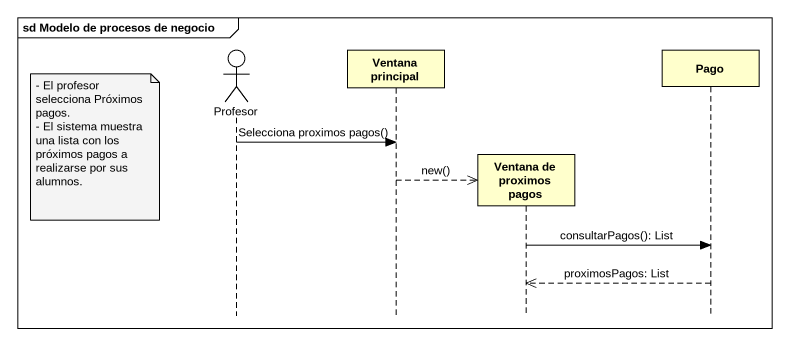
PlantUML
@startuml
mainframe sd Modelo de procesos de negocio
hide footbox
actor Profesor
participant "Ventana principal" as Ventana_principal
participant "Ventana de proximos pagos" as Ventana_de_proximos_pagos
participant Pago

Profesor -> Ventana_principal : Selecciona proximos pagos()
note left of Profesor
  - El profesor selecciona Próximos pagos.
  - El sistema muestra una lista con los próximos pagos a realizarse por sus alumnos.
end note
Ventana_principal -->> Ventana_de_proximos_pagos ** : new()
Ventana_de_proximos_pagos -> Pago : consultarPagos(): List
Pago -->> Ventana_de_proximos_pagos : proximosPagos: List
@enduml
